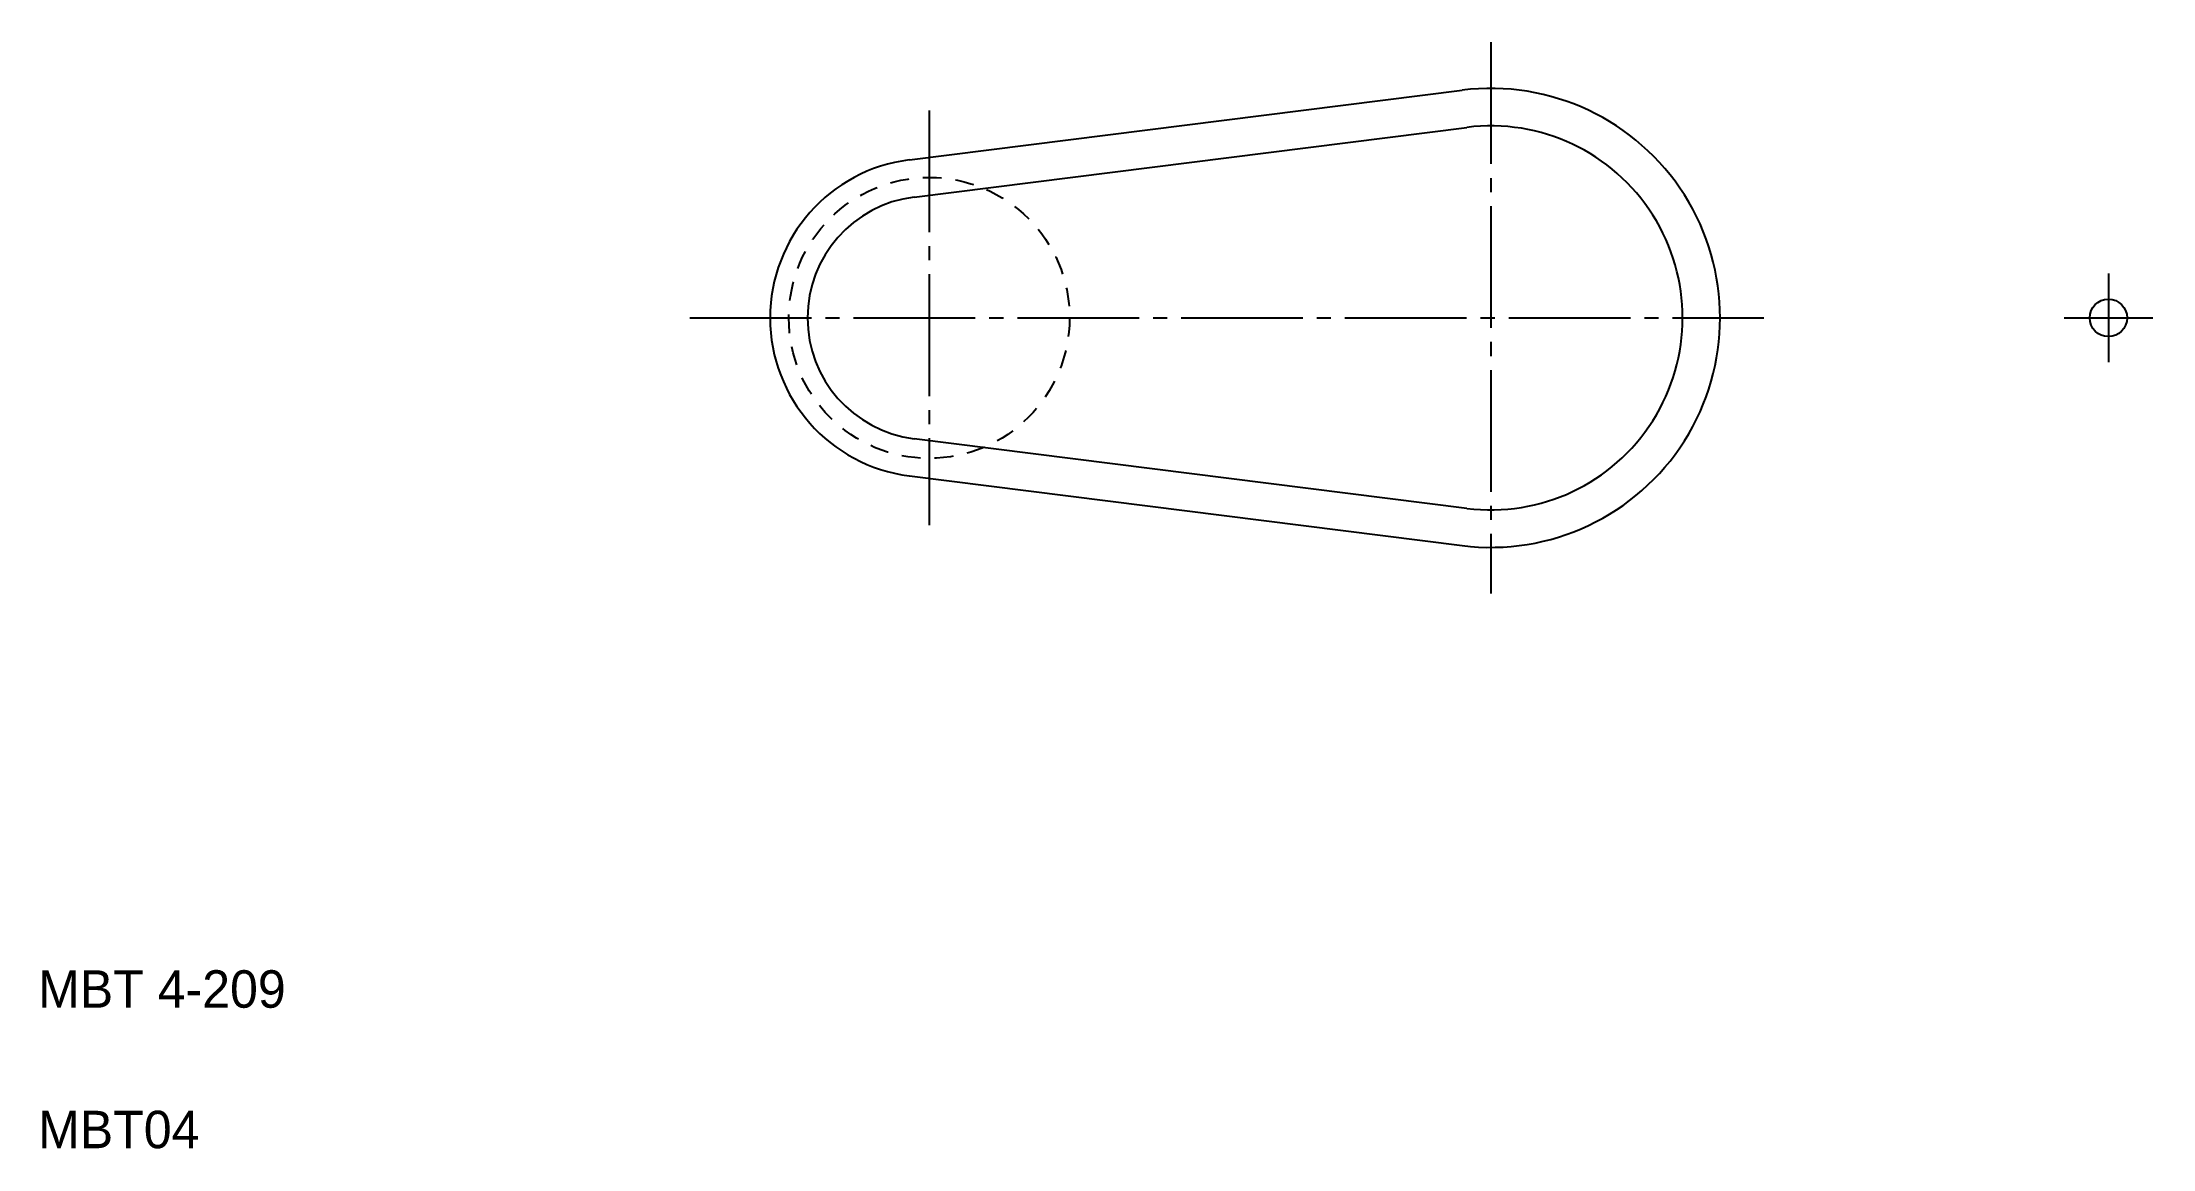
# Model space of a CAD drawing. Extents: x 10 to 236, y 10 to 128.
import ezdxf

# ---------------------------------------------------------------- set-up
doc = ezdxf.new("R2010")
doc.units = 0
doc.linetypes.add('CENTER', pattern=[17.5, 13, -1.5, 1.5, -1.5])
doc.linetypes.add('DASHED', pattern=[3.5, 2, -1.5])
doc.layers.get('0').update_dxf_attribs({"linetype": 'CONTINUOUS'})
doc.layers.add('CENTER', color=1, linetype='CENTER')

msp = doc.modelspace()

# ---------------------------------------------------------------- linework, layer by layer
at = {"color": 7, "linetype": 'CONTINUOUS'}
for p, q in [((103.09, 115.52), (162.15, 122.96)), ((103.59, 111.55), (162.65, 118.99)), ((117.85, 117.38), (117.85, 117.38)), ((132.62, 119.24), (132.62, 119.24)), ((103.59, 85.76), (162.65, 78.32)), ((103.09, 81.79), (162.15, 74.35))]:
    msp.add_line(p, q, dxfattribs=at)
at = {"color": 3, "linetype": 'DASHED'}
msp.add_circle((105.21, 98.65), 15, dxfattribs=at)
at = {"color": 7, "linetype": 'CONTINUOUS'}
msp.add_circle((231.2, 98.65), 2, dxfattribs=at)
for centre, radius, start, end in [((165.21, 98.65), 24.5, 262.8192, 97.1808), ((165.21, 98.65), 20.5, 262.8192, 97.1808), ((105.21, 98.65), 17, 97.1808, 262.8192), ((105.21, 98.65), 13, 97.1808, 262.8192)]:
    msp.add_arc(centre, radius, start, end, dxfattribs=at)
at = {"layer": 'CENTER', "color": 1, "linetype": 'CENTER'}
for p, q in [((165.21, 128.08), (165.21, 69.23)), ((105.21, 120.8), (105.21, 76.51)), ((231.2, 103.4), (231.2, 93.91)), ((79.63, 98.65), (194.38, 98.65)), ((226.46, 98.65), (235.94, 98.65))]:
    msp.add_line(p, q, dxfattribs=at)

# ---------------------------------------------------------------- texts
at = {"color": 7, "linetype": 'CONTINUOUS'}
for s, p in [('MBT 4-209', (10, 25)), ('MBT04', (10, 10))]:
    msp.add_text(s, height=4, dxfattribs=at).set_placement(p)

doc.saveas('drawing.dxf')
